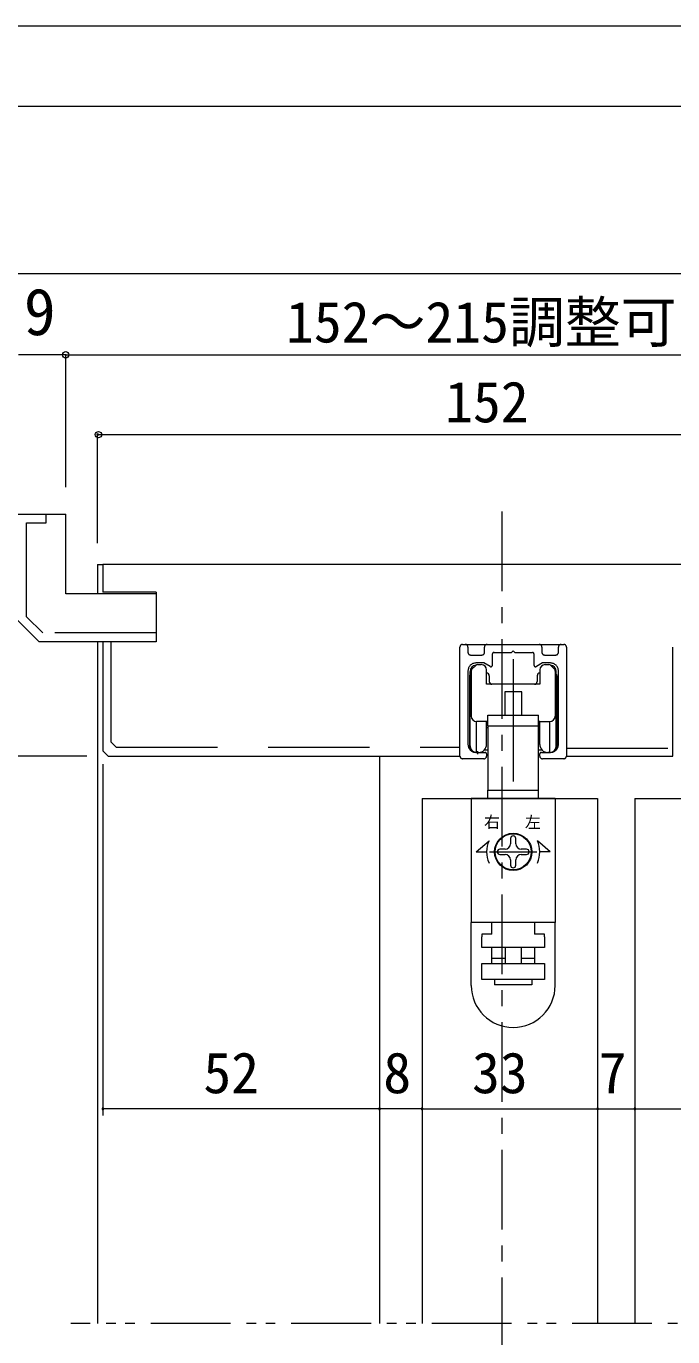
# Model space of a CAD drawing. Units: millimetres on the paper, enlarged 10 times, with parts at other scales. Extents: x -2000 to 2000, y -1385 to 1385.
# Drawn here: x -1547 to -1142, y 564 to 1385 of the extents above; entities that cross this region are included whole.
import ezdxf
from ezdxf.enums import TextEntityAlignment as Align

# ---------------------------------------------------------------- set-up
doc = ezdxf.new("R2010")
doc.units = ezdxf.units.MM
doc.header["$LTSCALE"] = 10
doc.header["$PDMODE"] = 32
doc.header["$PDSIZE"] = 4
for name, pattern in [('CHAIN1', [8, 5, -1, 1, -1]), ('DOUBLE_CHAIN1', [8.8, 5, -1, 0.6, -0.6, 0.6, -1]), ('USER2', [9.525, 6.35, -3.175]), ('USER3', [31.75, 15.875, -3.175, 3.175, -3.175, 3.175, -3.175]), ('USER4', [50.8, 31.75, -6.35, 6.35, -6.35])]:
    doc.linetypes.add(name, pattern=pattern)
doc.layers.add('1-1_0', color=7, linetype='Continuous', lineweight=20)
doc.layers.add('2-0_18', color=7, linetype='Continuous', lineweight=18)
doc.styles.add('ＭＳ ゴシック', font='')
doc.styles.get('ＭＳ ゴシック').set_extended_font_data('MS Gothic')

msp = doc.modelspace()

# ---------------------------------------------------------------- linework, layer by layer
at = {"layer": '1-1_0'}
for p, q in [((-1950, 1335), (380, 1335)), ((-1950, 1230), (380, 1230))]:
    msp.add_line(p, q, dxfattribs=at)
msp.add_lwpolyline([(-2000, -1385), (2000, -1385), (2000, 1385), (-2000, 1385)], close=True, dxfattribs=at)
at = {"layer": '2-0_18', "color": 4, "lineweight": 9}
for p, q in [((-1522.77, 1179.13), (-1552.25, 1179.13)), ((-1522.77, 1096.24), (-1522.77, 1179.13)), ((-1522.77, 1179.13), (-946.11, 1179.13)), ((-1502.77, 1129.12), (-996.11, 1129.12)), ((-1502.77, 1061.04), (-1502.77, 1129.12)), ((-1509.44, 927.71), (-1632.17, 927.71)), ((-1499.44, 922.71), (-1499.44, 702.54)), ((-1326.11, 706.7), (-1499.44, 706.7)), ((-1299.44, 706.7), (-1326.11, 706.7)), ((-1299.44, 706.7), (-1189.44, 706.7)), ((-1189.44, 706.7), (-1166.11, 706.7)), ((-1166.11, 706.7), (-1056.11, 706.7))]:
    msp.add_line(p, q, dxfattribs=at)
at = {"layer": '2-0_18', "lineweight": 20}
for p, q in [((-1552.77, 1079.37), (-1522.77, 1079.37)), ((-1522.77, 1029.37), (-1522.77, 1079.37)), ((-1502.77, 1047.71), (-1499.44, 1047.71)), ((-1502.77, 1047.71), (-1502.77, 1029.37)), ((-999.44, 1047.71), (-1499.44, 1047.71)), ((-1499.44, 1047.71), (-1499.44, 1030.37)), ((-1466.11, 1029.37), (-1522.77, 1029.37)), ((-1466.11, 1030.37), (-1499.44, 1030.37)), ((-1466.11, 1030.37), (-1466.11, 999.37)), ((-1466.11, 1029.37), (-1466.11, 999.37)), ((-1466.11, 1029.37), (-1466.11, 999.37)), ((-1539.44, 999.37), (-1552.77, 1012.71)), ((-1466.11, 999.37), (-1539.44, 999.37)), ((-1502.77, 999.37), (-1502.77, 572.22)), ((-1466.11, 999.37), (-1499.44, 999.37)), ((-1499.44, 999.37), (-1499.44, 931.01)), ((-1275.69, 927.71), (-1275.69, 996.04)), ((-1274.03, 997.71), (-1212.36, 997.71)), ((-1209.03, 996.04), (-1209.03, 927.71)), ((-1142.36, 927.71), (-1142.36, 996.04)), ((-1269.69, 978.04), (-1269.69, 933.37)), ((-1268.69, 981.02), (-1268.69, 952.71)), ((-1265.85, 984.55), (-1268.21, 982.19)), ((-1264.67, 985.04), (-1262.36, 985.04)), ((-1259.03, 972.71), (-1259.03, 981.71)), ((-1257.36, 978.04), (-1257.36, 974.37)), ((-1227.36, 978.04), (-1227.36, 974.37)), ((-1225.69, 981.71), (-1225.69, 972.71)), ((-1222.36, 985.04), (-1220.05, 985.04)), ((-1218.87, 984.55), (-1216.51, 982.19)), ((-1216.03, 981.02), (-1216.03, 952.71)), ((-1215.03, 978.04), (-1215.03, 933.37)), ((-1225.69, 972.71), (-1259.03, 972.71)), ((-1247.69, 968.04), (-1247.69, 953.38)), ((-1237.03, 968.04), (-1247.69, 968.04)), ((-1237.03, 953.38), (-1237.03, 968.04)), ((-1226.5, 946.71), (-1226.5, 953.38)), ((-1259.03, 949.37), (-1265.36, 949.37)), ((-1258.22, 946.71), (-1226.5, 946.71)), ((-1258.22, 946.71), (-1258.22, 906.37)), ((-1226.5, 906.37), (-1226.5, 946.71)), ((-1225.69, 949.37), (-1219.36, 949.37)), ((-1496.11, 927.71), (-1499.44, 931.01)), ((-1260.3, 931.71), (-1258.22, 931.71)), ((-1226.5, 931.71), (-1224.42, 931.71)), ((-1496.11, 927.71), (-1275.69, 927.71)), ((-1383.11, 927.71), (-1314.44, 927.71)), ((-1326.11, 927.71), (-1326.11, 572.22)), ((-1209.03, 927.71), (-1142.36, 927.71)), ((-1226.5, 901.37), (-1226.5, 906.37)), ((-1299.44, 901.04), (-1299.44, 572.22)), ((-1299.44, 901.04), (-1189.44, 901.04)), ((-1258.22, 901.37), (-1226.5, 901.37)), ((-1255.67, 901.37), (-1255.67, 901.04)), ((-1229, 901.04), (-1229, 901.37)), ((-1189.44, 901.04), (-1189.44, 572.22)), ((-1166.11, 901.04), (-1166.11, 572.22)), ((-1166.11, 901.04), (-1056.11, 901.04)), ((-1268.69, 784.04), (-1268.69, 823.37)), ((-1216.03, 784.04), (-1216.03, 823.37)), ((-1299.44, 788.26), (-1299.44, 702.54)), ((-1189.44, 788.26), (-1189.44, 702.54)), ((-1189.44, 788.26), (-1189.44, 702.54)), ((-1166.11, 788.26), (-1166.11, 702.54)), ((-1166.11, 788.26), (-1166.11, 702.54)), ((-1326.11, 748.3), (-1326.11, 702.54)), ((-1326.11, 748.3), (-1326.11, 702.54)), ((-1299.44, 748.3), (-1299.44, 702.54))]:
    msp.add_line(p, q, dxfattribs=at)
at = {"layer": '2-0_18', "linetype": 'USER2', "lineweight": 20}
for p, q in [((-1535, 1073.82), (-1535, 1079.37)), ((-1547.22, 1015.01), (-1547.22, 1073.82)), ((-1547.22, 1073.82), (-1535, 1073.82)), ((-1537.14, 1004.93), (-1547.22, 1015.01)), ((-1466.11, 1004.93), (-1537.14, 1004.93)), ((-1494.44, 999.37), (-1494.44, 936.56)), ((-1491.11, 933.26), (-1494.44, 936.56)), ((-1491.11, 933.26), (-1275.69, 933.26)), ((-1209.03, 932.71), (-1142.36, 932.71))]:
    msp.add_line(p, q, dxfattribs=at)
at = {"layer": '2-0_18', "linetype": 'CHAIN1', "lineweight": 20}
msp.add_line((-1249.44, 1081.04), (-1249.44, 30.55), dxfattribs=at)
at = {"layer": '2-0_18', "color": 6, "linetype": 'USER3'}
for p, q in [((-1274.03, 997.71), (-1272.36, 997.71)), ((-1270.69, 996.04), (-1270.69, 992.71)), ((-1260.36, 992.71), (-1260.36, 996.04)), ((-1224.36, 996.04), (-1224.36, 992.71)), ((-1214.03, 992.71), (-1214.03, 996.04)), ((-1212.36, 997.71), (-1210.69, 997.71)), ((-1269.03, 991.04), (-1262.03, 991.04)), ((-1255.36, 984.69), (-1255.36, 991.71)), ((-1229.36, 991.71), (-1229.36, 984.69)), ((-1222.69, 991.04), (-1215.69, 991.04)), ((-1270.69, 981.04), (-1270.69, 935.04)), ((-1214.03, 935.04), (-1214.03, 981.04)), ((-1265.69, 930.04), (-1260.03, 930.04)), ((-1259.03, 929.04), (-1259.03, 927.71)), ((-1225.69, 927.71), (-1225.69, 929.04)), ((-1224.69, 930.04), (-1219.03, 930.04)), ((-1260.69, 926.04), (-1274.03, 926.04)), ((-1210.69, 926.04), (-1224.03, 926.04))]:
    msp.add_line(p, q, dxfattribs=at)
at = {"layer": '2-0_18', "color": 3, "linetype": 'USER4'}
msp.add_line((-1242.36, 988.44), (-1242.36, 911.77), dxfattribs=at)
at = {"layer": '2-0_18'}
for p, q in [((-1269.36, 934.04), (-1269.36, 980.71)), ((-1215.36, 934.04), (-1215.36, 980.71)), ((-1265.37, 930.04), (-1265.36, 949.37)), ((-1259.03, 935.04), (-1259.02, 949.37)), ((-1259.03, 945.71), (-1258.22, 945.71)), ((-1225.69, 945.71), (-1226.5, 945.71)), ((-1225.69, 935.04), (-1225.69, 949.37)), ((-1219.34, 930.04), (-1219.36, 949.37)), ((-1265.36, 930.04), (-1264.03, 930.04)), ((-1219.36, 930.04), (-1220.69, 930.04)), ((-1268.69, 901.04), (-1268.69, 823.37)), ((-1216.03, 901.04), (-1268.69, 901.04)), ((-1216.03, 901.04), (-1216.03, 823.37)), ((-1265.46, 867.71), (-1257.49, 874.71)), ((-1244.03, 876.04), (-1244.03, 872.71)), ((-1240.69, 872.71), (-1240.69, 876.04)), ((-1219.26, 867.71), (-1227.23, 874.71)), ((-1265.46, 867.71), (-1259.03, 867.71)), ((-1257.25, 867.71), (-1227.47, 867.71)), ((-1247.36, 869.37), (-1250.69, 869.37)), ((-1250.69, 866.04), (-1247.36, 866.04)), ((-1244.03, 862.71), (-1244.03, 859.37)), ((-1240.69, 859.37), (-1240.69, 862.71)), ((-1234.03, 869.37), (-1237.36, 869.37)), ((-1237.36, 866.04), (-1234.03, 866.04)), ((-1219.26, 867.71), (-1225.69, 867.71)), ((-1216.03, 823.37), (-1268.69, 823.37)), ((-1255.69, 816.04), (-1255.69, 823.37)), ((-1229.03, 823.37), (-1229.03, 816.04)), ((-1255.69, 816.04), (-1262.03, 816.04)), ((-1262.03, 816.04), (-1262.03, 814.37)), ((-1222.69, 816.04), (-1229.03, 816.04)), ((-1222.69, 814.37), (-1222.69, 816.04)), ((-1222.69, 814.37), (-1222.69, 807.71)), ((-1255.69, 801.04), (-1255.69, 807.71)), ((-1247.36, 807.71), (-1247.36, 797.71)), ((-1237.36, 807.71), (-1237.36, 797.71)), ((-1229.03, 807.71), (-1229.03, 801.04)), ((-1262.03, 787.71), (-1262.03, 797.71)), ((-1262.03, 797.71), (-1222.69, 797.71)), ((-1255.69, 801.04), (-1247.36, 801.04)), ((-1255.69, 797.71), (-1255.69, 801.04)), ((-1254.03, 787.71), (-1254.03, 784.37))]:
    msp.add_line(p, q, dxfattribs=at)
at = {"layer": '2-0_18', "color": 2}
msp.add_line((-1264.71, 930.84), (-1264.71, 928.9), dxfattribs=at)
at = {"layer": '2-0_18', "linetype": 'DOUBLE_CHAIN1', "lineweight": 20}
msp.add_line((-979.44, 572.22), (-1519.44, 572.22), dxfattribs=at)
at = {"layer": '2-0_18', "color": 6, "linetype": 'USER3'}
for points in [[(-1258.69, 997.71), (-1242.36, 997.71), (-1226.03, 997.71)], [(-1254.36, 992.71), (-1243.36, 992.71), (-1242.36, 993.71), (-1241.36, 992.71), (-1230.36, 992.71)], [(-1256.86, 983.83), (-1260.69, 986.04), (-1265.69, 986.04)], [(-1219.03, 986.04), (-1224.03, 986.04), (-1227.86, 983.83)]]:
    msp.add_lwpolyline(points, dxfattribs=at)
at = {"layer": '2-0_18', "lineweight": 20}
for points in [[(-1258.22, 946.71), (-1258.22, 953.38), (-1226.5, 953.38)], [(-1258.22, 901.37), (-1258.22, 906.37), (-1226.5, 906.37)]]:
    msp.add_lwpolyline(points, dxfattribs=at)
at = {"layer": '2-0_18'}
for points in [[(-1222.69, 807.71), (-1262.03, 807.71), (-1262.03, 814.37)], [(-1222.69, 797.71), (-1222.69, 787.71), (-1262.03, 787.71)], [(-1237.36, 801.04), (-1229.03, 801.04), (-1229.03, 797.71)], [(-1230.69, 787.71), (-1230.69, 784.37), (-1254.03, 784.37)]]:
    msp.add_lwpolyline(points, dxfattribs=at)
for radius in [11.67, 11.33]:
    msp.add_circle((-1242.36, 867.71), radius, dxfattribs=at)
at = {"layer": '2-0_18', "color": 4, "lineweight": 9}
for centre, start, end in [((-1502.77, 1129.12), 0, 180), ((-1502.77, 1129.12), 180, 0), ((-1499.44, 706.7), 0, 180), ((-1499.44, 706.7), 180, 0), ((-1326.11, 706.7), 0, 180), ((-1326.11, 706.7), 0, 180), ((-1326.11, 706.7), 180, 0), ((-1326.11, 706.7), 180, 0), ((-1299.44, 706.7), 0, 180), ((-1299.44, 706.7), 0, 180), ((-1299.44, 706.7), 180, 0), ((-1299.44, 706.7), 180, 0), ((-1189.44, 706.7), 0, 180), ((-1189.44, 706.7), 0, 180), ((-1189.44, 706.7), 180, 0), ((-1189.44, 706.7), 180, 0), ((-1166.11, 706.7), 0, 180), ((-1166.11, 706.7), 0, 180), ((-1166.11, 706.7), 180, 0), ((-1166.11, 706.7), 180, 0)]:
    msp.add_arc(centre, 0.521, start, end, dxfattribs=at)
at = {"layer": '2-0_18', "color": 6, "linetype": 'USER3'}
for centre, radius, start, end in [((-1274.03, 996.04), 1.67, 90, 180), ((-1272.36, 996.04), 1.67, 360, 90), ((-1258.69, 996.04), 1.67, 90, 180), ((-1226.03, 996.04), 1.67, 360, 90), ((-1212.36, 996.04), 1.67, 90, 180), ((-1210.69, 996.04), 1.67, 360, 90), ((-1269.03, 992.71), 1.67, 180, 270), ((-1265.69, 981.04), 5, 90, 180), ((-1262.03, 992.71), 1.67, 270, 0), ((-1254.36, 991.71), 1, 90, 180), ((-1230.36, 991.71), 1, 0, 90), ((-1222.69, 992.71), 1.67, 180, 270), ((-1219.03, 981.04), 5, 0, 90), ((-1215.69, 992.71), 1.67, 270, 0), ((-1256.36, 984.69), 1, 240, 0), ((-1228.36, 984.69), 1, 180, 300), ((-1265.69, 935.04), 5, 180, 270), ((-1260.03, 929.04), 1, 360, 90), ((-1224.69, 929.04), 1, 90, 180), ((-1219.03, 935.04), 5, 270, 0), ((-1274.03, 927.71), 1.67, 180, 270), ((-1260.69, 927.71), 1.67, 270, 0), ((-1224.03, 927.71), 1.67, 180, 270), ((-1210.69, 927.71), 1.67, 270, 0)]:
    msp.add_arc(centre, radius, start, end, dxfattribs=at)
at = {"layer": '2-0_18', "lineweight": 20}
for centre, radius, start, end in [((-1268.03, 978.04), 1.67, 143.10953, 180), ((-1267.03, 981.02), 1.67, 135, 180), ((-1264.67, 983.37), 1.67, 90, 135), ((-1262.36, 981.71), 3.33, 360, 90), ((-1259.03, 978.04), 1.67, 360, 90), ((-1225.69, 978.04), 1.67, 90, 180), ((-1222.36, 981.71), 3.33, 90, 180), ((-1220.05, 983.37), 1.67, 45, 90), ((-1217.69, 981.02), 1.67, 0, 45), ((-1216.69, 978.04), 1.67, 0, 36.78801), ((-1255.69, 974.37), 1.67, 180, 270), ((-1229.03, 974.37), 1.67, 270, 0), ((-1265.36, 952.71), 3.33, 180, 270), ((-1219.36, 952.71), 3.33, 270, 360), ((-1259.03, 946.04), 3.33, 75.95044, 90), ((-1225.69, 946.04), 3.33, 90, 104.0179), ((-1268.03, 933.37), 1.67, 180, 245.90184), ((-1216.69, 933.37), 1.67, 294.19339, 360), ((-1242.36, 784.04), 26.33, 180, 0)]:
    msp.add_arc(centre, radius, start, end, dxfattribs=at)
at = {"layer": '2-0_18'}
for centre, radius, start, end in [((-1265.36, 980.71), 4, 94.64843, 180), ((-1219.36, 980.71), 4, 0, 85.35157), ((-1265.36, 934.04), 4, 180, 270), ((-1264.03, 935.04), 5, 270, 0), ((-1220.69, 935.04), 5, 180, 270), ((-1219.36, 934.04), 4, 270, 0), ((-1242.36, 867.71), 16.67, 155.16542, 204.83459), ((-1247.36, 872.71), 3.33, 270, 0), ((-1242.36, 876.04), 1.67, 90, 180), ((-1242.36, 876.04), 1.67, 0, 90), ((-1237.36, 872.71), 3.33, 180, 270), ((-1242.36, 867.71), 16.67, 335.16541, 24.83458), ((-1250.69, 867.71), 1.67, 90, 180), ((-1250.69, 867.71), 1.67, 180, 270), ((-1247.36, 862.71), 3.33, 0, 90), ((-1237.36, 862.71), 3.33, 90, 180), ((-1234.03, 867.71), 1.67, 0, 90), ((-1234.03, 867.71), 1.67, 270, 0), ((-1242.36, 859.37), 1.67, 180, 270), ((-1242.36, 859.37), 1.67, 270, 0)]:
    msp.add_arc(centre, radius, start, end, dxfattribs=at)
at = {"layer": '2-0_18', "color": 4}
for p in [(-1522.77, 1179.13), (-1502.25, 1129.12)]:
    msp.add_point(p, dxfattribs=at)

# ---------------------------------------------------------------- texts
at = {"layer": '2-0_18', "style": 'ＭＳ ゴシック'}
for s, height, p in [('9', 29.33, (-1548.97, 1182.65)), ('152～215調整可', 25.66, (-1384.73, 1179.13)), ('152', 25.66, (-1285.03, 1129.12)), ('右', 7.33, (-1260.59, 880.57)), ('左', 7.33, (-1235, 880.37)), ('52', 25.66, (-1436.5, 708.79)), ('8', 25.66, (-1323.75, 708.79)), ('33', 25.66, (-1268.16, 708.79)), ('7', 25.66, (-1188.75, 708.79))]:
    msp.add_text(s, height=height, dxfattribs=at).set_placement(p, align=Align.BOTTOM_LEFT)

doc.saveas('drawing.dxf')
